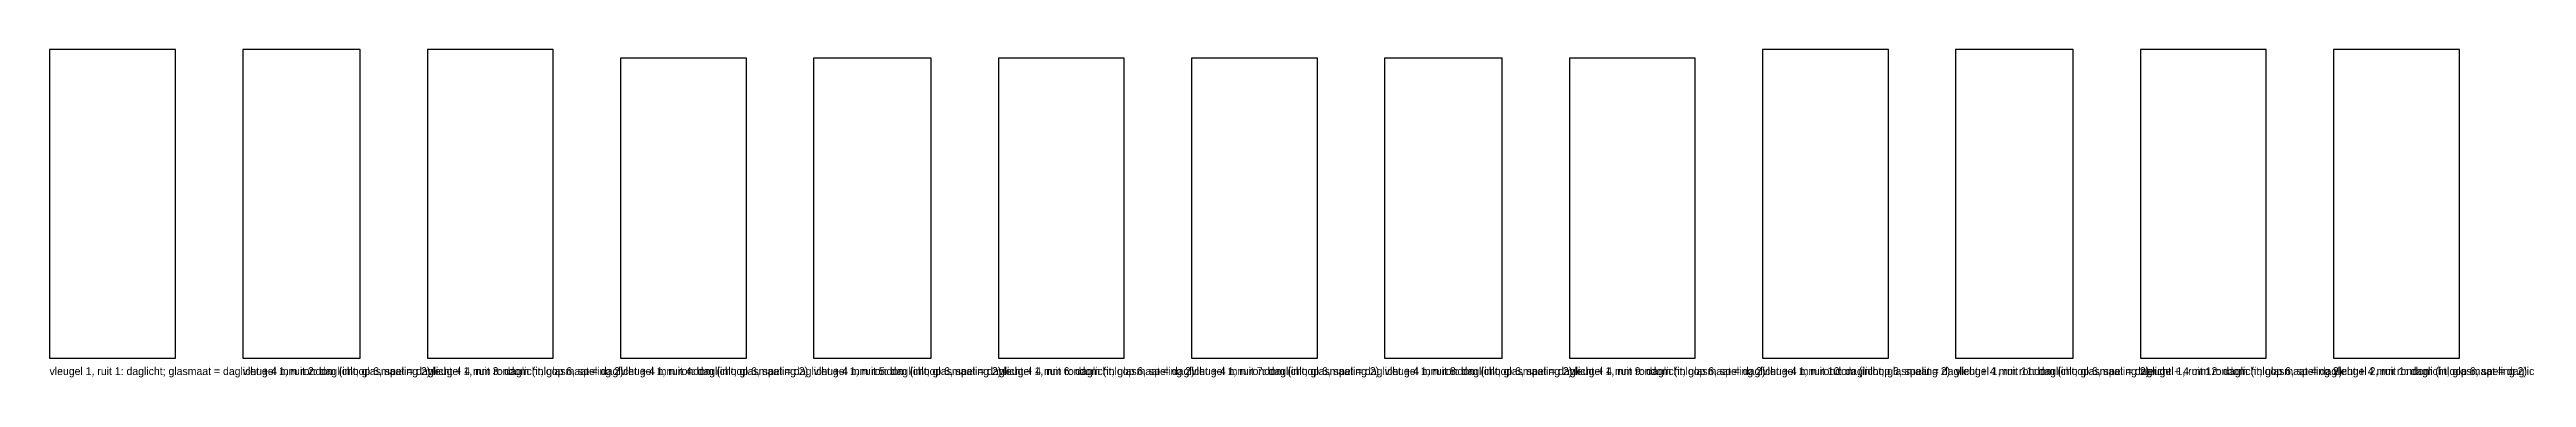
# Model space of a CAD drawing. Header units: millimetres. Extents: x 0 to 8496, y -34 to 550.
# Drawn here: x 0 to 4420, y -34 to 550 of the extents above; entities that cross this region are included whole.
import ezdxf

# ---------------------------------------------------------------- set-up
doc = ezdxf.new("R2010")
doc.units = ezdxf.units.MM

msp = doc.modelspace()

# ---------------------------------------------------------------- linework, layer by layer
at = {"layer": 'DAGLICHT'}
for p, q in [((224.6667, 550.25), (0, 550.25)), ((0, 550.25), (0, 0)), ((224.6667, 0), (224.6667, 550.25)), ((554.3333, 550.25), (344.6667, 550.25)), ((344.6667, 550.25), (344.6667, 0)), ((554.3333, 0), (554.3333, 550.25)), ((899, 550.25), (674.3333, 550.25)), ((674.3333, 550.25), (674.3333, 0)), ((899, 0), (899, 550.25)), ((1243.6667, 535.25), (1019, 535.25)), ((1019, 535.25), (1019, 0)), ((1243.6667, 0), (1243.6667, 535.25)), ((1573.3333, 535.25), (1363.6667, 535.25)), ((1363.6667, 535.25), (1363.6667, 0)), ((1573.3333, 0), (1573.3333, 535.25)), ((1918, 535.25), (1693.3333, 535.25)), ((1693.3333, 535.25), (1693.3333, 0)), ((1918, 0), (1918, 535.25)), ((2262.6667, 535.25), (2038, 535.25)), ((2038, 535.25), (2038, 0)), ((2262.6667, 0), (2262.6667, 535.25)), ((2592.3333, 535.25), (2382.6667, 535.25)), ((2382.6667, 535.25), (2382.6667, 0)), ((2592.3333, 0), (2592.3333, 535.25)), ((2937, 535.25), (2712.3333, 535.25)), ((2712.3333, 535.25), (2712.3333, 0)), ((2937, 0), (2937, 535.25)), ((3281.6667, 550.25), (3057, 550.25)), ((3057, 550.25), (3057, 0)), ((3281.6667, 0), (3281.6667, 550.25)), ((3611.3333, 550.25), (3401.6667, 550.25)), ((3401.6667, 550.25), (3401.6667, 0)), ((3611.3333, 0), (3611.3333, 550.25)), ((3956, 550.25), (3731.3333, 550.25)), ((3731.3333, 550.25), (3731.3333, 0)), ((3956, 0), (3956, 550.25)), ((4300.6667, 550.25), (4076, 550.25)), ((4076, 550.25), (4076, 0)), ((4300.6667, 0), (4300.6667, 550.25)), ((0, 0), (224.6667, 0)), ((344.6667, 0), (554.3333, 0)), ((674.3333, 0), (899, 0)), ((1019, 0), (1243.6667, 0)), ((1363.6667, 0), (1573.3333, 0)), ((1693.3333, 0), (1918, 0)), ((2038, 0), (2262.6667, 0)), ((2382.6667, 0), (2592.3333, 0)), ((2712.3333, 0), (2937, 0)), ((3057, 0), (3281.6667, 0)), ((3401.6667, 0), (3611.3333, 0)), ((3731.3333, 0), (3956, 0)), ((4076, 0), (4300.6667, 0))]:
    msp.add_line(p, q, dxfattribs=at)

# ---------------------------------------------------------------- texts
at = {"layer": 'TEKST'}
for s, p in [('vleugel 1, ruit 1: daglicht; glasmaat = daglicht + 4 mm rondom (inloop 6, speling 2)', (0, -30)), ('vleugel 1, ruit 2: daglicht; glasmaat = daglicht + 4 mm rondom (inloop 6, speling 2)', (344.6667, -30)), ('vleugel 1, ruit 3: daglicht; glasmaat = daglicht + 4 mm rondom (inloop 6, speling 2)', (674.3333, -30)), ('vleugel 1, ruit 4: daglicht; glasmaat = daglicht + 4 mm rondom (inloop 6, speling 2)', (1019, -30)), ('vleugel 1, ruit 5: daglicht; glasmaat = daglicht + 4 mm rondom (inloop 6, speling 2)', (1363.6667, -30)), ('vleugel 1, ruit 6: daglicht; glasmaat = daglicht + 4 mm rondom (inloop 6, speling 2)', (1693.3333, -30)), ('vleugel 1, ruit 7: daglicht; glasmaat = daglicht + 4 mm rondom (inloop 6, speling 2)', (2038, -30)), ('vleugel 1, ruit 8: daglicht; glasmaat = daglicht + 4 mm rondom (inloop 6, speling 2)', (2382.6667, -30)), ('vleugel 1, ruit 9: daglicht; glasmaat = daglicht + 4 mm rondom (inloop 6, speling 2)', (2712.3333, -30)), ('vleugel 1, ruit 10: daglicht; glasmaat = daglicht + 4 mm rondom (inloop 6, speling 2)', (3057, -30)), ('vleugel 1, ruit 11: daglicht; glasmaat = daglicht + 4 mm rondom (inloop 6, speling 2)', (3401.6667, -30)), ('vleugel 1, ruit 12: daglicht; glasmaat = daglicht + 4 mm rondom (inloop 6, speling 2)', (3731.3333, -30)), ('vleugel 2, ruit 1: daglicht; glasmaat = daglicht + 4 mm rondom (inloop 6, speling 2)', (4076, -30))]:
    msp.add_text(s, height=14, dxfattribs=at).set_placement(p)

doc.saveas('drawing.dxf')
